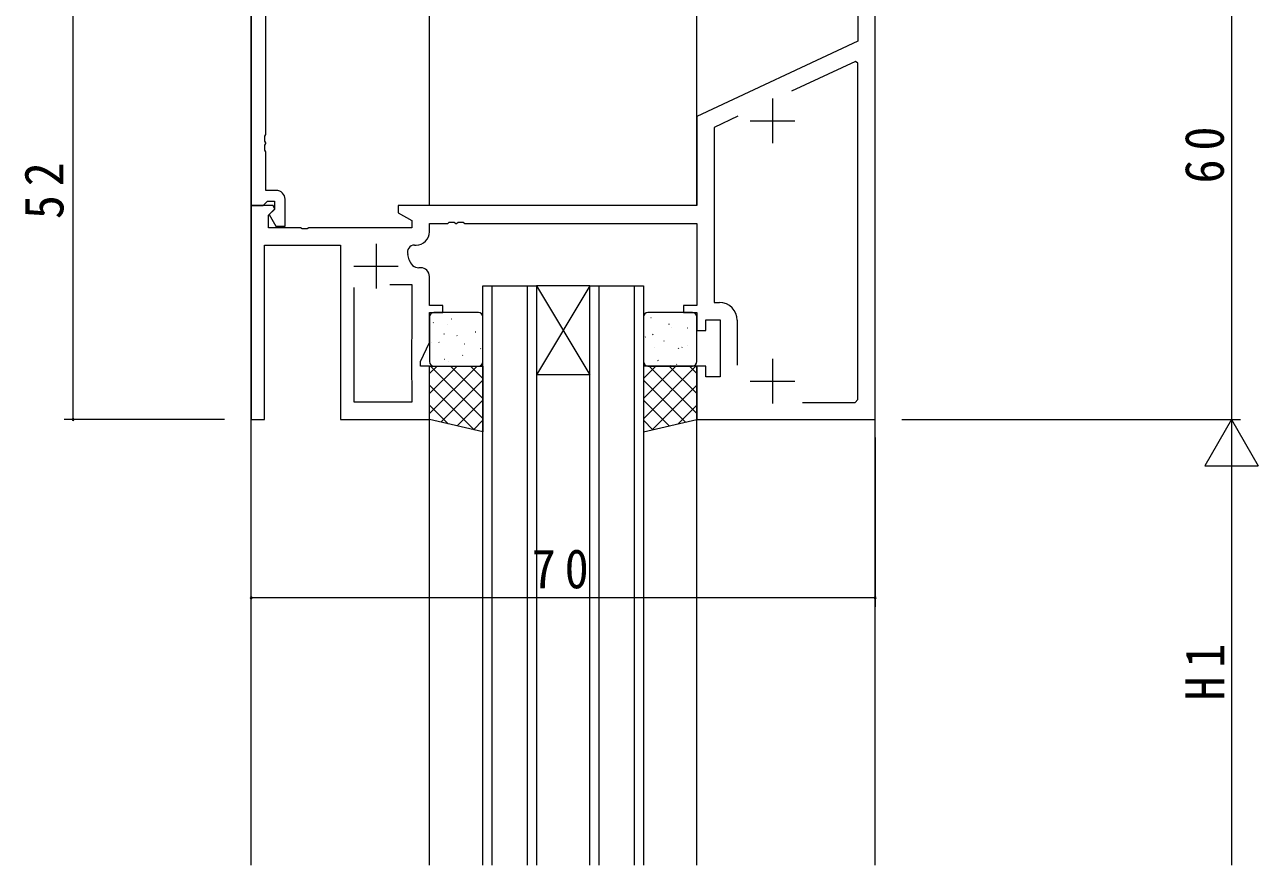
# Model space of a CAD drawing. Units: millimetres, scale not verified. Extents: x -567 to 567, y -403 to 403.
# Drawn here: x -368.1 to -229.7, y -215.6 to -121.4 of the extents above; entities that cross this region are included whole.
import ezdxf

# ---------------------------------------------------------------- set-up
doc = ezdxf.new("R2010")
doc.units = ezdxf.units.MM
doc.header["$LTSCALE"] = 2
for name, color, linetype, lineweight in [('0-3_YKK_11', 7, 'Continuous', 18), ('0-4_YKK_12', 2, 'Continuous', 18), ('0-5_YKK_13', 4, 'Continuous', 18), ('0-6_YKK_D', 6, 'Continuous', 18)]:
    doc.layers.add(name, color=color, linetype=linetype, lineweight=lineweight)
doc.styles.add('ＭＳ ゴシック', font='')
doc.styles.get('ＭＳ ゴシック').set_extended_font_data('MS Gothic')

msp = doc.modelspace()

# ---------------------------------------------------------------- linework, layer by layer
at = {"layer": '0-3_YKK_11'}
for p, q in [((-272.726, -165.642), (-272.726, -105.642)), ((-274.656, -110.642), (-274.656, -123.216)), ((-342.726, -113.642), (-342.726, -141.642)), ((-341.096, -133.684), (-341.096, -115.135)), ((-274.656, -123.216), (-292.726, -131.642)), ((-274.934, -125.475), (-282.103, -128.818)), ((-274.656, -125.652), (-274.934, -125.475)), ((-274.656, -163.412), (-274.656, -125.652)), ((-274.656, -163.412), (-274.656, -125.652)), ((-284.226, -129.642), (-284.226, -134.642)), ((-292.726, -131.642), (-292.726, -141.642)), ((-288.137, -131.631), (-290.796, -132.871)), ((-290.796, -132.871), (-290.796, -152.512)), ((-286.726, -132.142), (-281.726, -132.142)), ((-341.216, -133.867), (-341.096, -133.684)), ((-341.216, -134.417), (-341.216, -133.867)), ((-341.096, -134.6), (-341.216, -134.417)), ((-341.216, -134.867), (-341.096, -134.684)), ((-341.216, -135.417), (-341.216, -134.867)), ((-341.096, -135.6), (-341.216, -135.417)), ((-341.096, -134.684), (-341.096, -134.6)), ((-341.096, -139.942), (-341.096, -135.6)), ((-339.926, -139.942), (-341.096, -139.942)), ((-341.096, -141.342), (-340.896, -141.142)), ((-340.896, -141.142), (-340.126, -141.142)), ((-340.126, -141.142), (-340.126, -142.042)), ((-338.926, -143.942), (-338.926, -140.942)), ((-342.726, -141.642), (-341.396, -141.642)), ((-342.726, -141.642), (-342.726, -165.642)), ((-340.25, -141.642), (-342.726, -141.642)), ((-341.396, -141.642), (-341.096, -141.342)), ((-340.796, -142.736), (-340.09, -142.03)), ((-340.126, -142.042), (-340.726, -142.642)), ((-340.09, -142.03), (-340.25, -141.642)), ((-326.226, -141.642), (-326.226, -142.442)), ((-292.726, -141.642), (-326.226, -141.642)), ((-326.226, -142.442), (-324.726, -143.308)), ((-340.796, -144.142), (-340.796, -142.736)), ((-340.726, -142.642), (-339.975, -143.942)), ((-339.975, -143.942), (-338.926, -143.942)), ((-324.726, -143.308), (-324.726, -144.142)), ((-322.726, -143.642), (-320.684, -143.642)), ((-322.726, -144.572), (-322.726, -143.642)), ((-320.684, -143.642), (-320.501, -143.522)), ((-320.501, -143.522), (-319.951, -143.522)), ((-319.951, -143.522), (-319.768, -143.642)), ((-319.768, -143.642), (-319.684, -143.642)), ((-319.684, -143.642), (-319.501, -143.522)), ((-319.501, -143.522), (-318.951, -143.522)), ((-318.951, -143.522), (-318.768, -143.642)), ((-318.768, -143.642), (-292.726, -143.642)), ((-292.726, -143.642), (-292.726, -152.842)), ((-337.184, -144.142), (-340.796, -144.142)), ((-337.001, -144.262), (-337.184, -144.142)), ((-336.451, -144.262), (-337.001, -144.262)), ((-336.268, -144.142), (-336.451, -144.262)), ((-324.726, -144.142), (-336.268, -144.142)), ((-341.226, -146.072), (-332.726, -146.072)), ((-341.226, -165.642), (-341.226, -146.072)), ((-332.726, -146.072), (-332.726, -165.642)), ((-328.726, -145.942), (-328.726, -150.942)), ((-324.402, -146.072), (-324.226, -146.072)), ((-331.226, -148.442), (-326.226, -148.442)), ((-323.726, -148.612), (-323.915, -148.612)), ((-331.226, -150.842), (-331.226, -163.642)), ((-331.226, -150.842), (-331.226, -163.642)), ((-324.656, -150.542), (-327.176, -150.542)), ((-324.656, -156.569), (-324.656, -150.542)), ((-322.726, -152.842), (-322.726, -149.612)), ((-321.226, -152.842), (-322.726, -152.842)), ((-322.726, -153.642), (-321.226, -153.642)), ((-322.726, -156.997), (-322.726, -153.642)), ((-321.226, -153.642), (-321.226, -152.842)), ((-294.226, -152.842), (-294.226, -153.642)), ((-292.726, -152.842), (-294.226, -152.842)), ((-294.226, -153.642), (-292.726, -153.642)), ((-292.726, -153.642), (-292.726, -155.642)), ((-290.796, -152.512), (-290.196, -152.512)), ((-291.726, -154.442), (-290.126, -154.442)), ((-291.726, -155.642), (-291.726, -154.442)), ((-290.126, -154.442), (-290.126, -160.842)), ((-288.196, -154.512), (-288.196, -159.542)), ((-292.726, -155.642), (-291.726, -155.642)), ((-324.726, -156.72), (-324.656, -156.569)), ((-324.726, -161.142), (-324.726, -156.72)), ((-323.726, -159.142), (-322.726, -156.997)), ((-323.726, -159.642), (-323.726, -159.142)), ((-284.226, -158.842), (-284.226, -163.842)), ((-322.726, -159.642), (-323.726, -159.642)), ((-322.726, -165.642), (-322.726, -159.642)), ((-292.726, -159.642), (-292.726, -165.642)), ((-291.726, -159.642), (-292.726, -159.642)), ((-291.726, -160.842), (-291.726, -159.642)), ((-324.656, -161.292), (-324.726, -161.142)), ((-324.656, -163.642), (-324.656, -161.292)), ((-290.126, -160.842), (-291.726, -160.842)), ((-286.726, -161.342), (-281.726, -161.342)), ((-331.226, -163.642), (-324.656, -163.642)), ((-280.863, -163.712), (-274.956, -163.712)), ((-274.956, -163.712), (-274.656, -163.412)), ((-342.726, -165.642), (-341.226, -165.642)), ((-332.726, -165.642), (-322.726, -165.642)), ((-292.726, -165.642), (-272.726, -165.642))]:
    msp.add_line(p, q, dxfattribs=at)
for centre, radius, start, end in [((-339.926, -140.942), 1, 0.00001, 89.99999), ((-324.226, -144.572), 1.5, 270.00001, 359.99999), ((-324.402, -146.872), 0.8, 89.99998, 199.95637), ((-328.726, -148.442), 3.8, 10.94087, 19.95636), ((-323.915, -147.512), 1.1, 190.94087, 269.99999), ((-323.726, -149.612), 1, 0.00001, 89.99999), ((-290.196, -154.512), 2, 0.00001, 89.99999)]:
    msp.add_arc(centre, radius, start, end, dxfattribs=at)
at = {"layer": '0-4_YKK_12'}
for p, q in [((-342.726, -215.642), (-342.726, -55.642)), ((-342.726, -215.642), (-342.726, -55.642)), ((-272.726, -215.642), (-272.726, -55.642)), ((-322.726, -141.642), (-322.726, -113.528)), ((-292.728, -141.642), (-292.728, -118.442)), ((-316.726, -150.642), (-310.726, -150.642)), ((-316.726, -215.642), (-316.726, -150.642)), ((-315.726, -150.642), (-315.726, -215.642)), ((-311.726, -215.642), (-311.726, -150.642)), ((-310.726, -150.642), (-304.726, -160.642)), ((-304.726, -150.642), (-310.726, -160.642)), ((-304.726, -150.642), (-310.726, -150.642)), ((-310.726, -150.642), (-310.726, -215.642)), ((-304.726, -150.642), (-298.726, -150.642)), ((-304.726, -215.642), (-304.726, -150.642)), ((-303.726, -150.642), (-303.726, -215.642)), ((-299.726, -215.642), (-299.726, -150.642)), ((-298.726, -150.642), (-298.726, -215.642)), ((-304.726, -160.642), (-310.726, -160.642)), ((-322.724, -215.642), (-322.724, -165.642)), ((-292.726, -215.642), (-292.726, -165.642))]:
    msp.add_line(p, q, dxfattribs=at)
at = {"layer": '0-5_YKK_13'}
for p, q in [((-317.228, -153.643), (-322.226, -153.643)), ((-293.226, -153.642), (-298.226, -153.642)), ((-322.726, -154.143), (-322.726, -159.143)), ((-322.328, -154.771), (-322.284, -154.795)), ((-320.722, -154.987), (-320.715, -154.995)), ((-320.251, -154.339), (-320.207, -154.363)), ((-316.728, -159.143), (-316.728, -154.143)), ((-298.726, -154.142), (-298.726, -159.142)), ((-297.882, -154.206), (-297.838, -154.182)), ((-295.857, -154.94), (-295.813, -154.916)), ((-292.726, -159.142), (-292.726, -154.142)), ((-321.128, -155.977), (-321.081, -156.065)), ((-319.66, -156.229), (-319.616, -156.253)), ((-317.583, -155.796), (-317.539, -155.82)), ((-298.525, -156.397), (-298.481, -156.373)), ((-297.69, -156.15), (-297.643, -156.062)), ((-295.543, -155.36), (-295.537, -155.352)), ((-293.781, -155.372), (-293.737, -155.348)), ((-322.541, -156.97), (-322.534, -156.978)), ((-321.685, -156.963), (-321.641, -156.987)), ((-318.78, -157.155), (-318.773, -157.163)), ((-316.992, -157.686), (-316.948, -157.71)), ((-297.518, -157.564), (-297.512, -157.557)), ((-296.448, -156.83), (-296.404, -156.806)), ((-294.8, -157.675), (-294.754, -157.586)), ((-294.424, -157.564), (-294.38, -157.54)), ((-293.757, -157.38), (-293.751, -157.372)), ((-321.093, -158.853), (-321.049, -158.877)), ((-320.566, -159.175), (-320.559, -159.182)), ((-319.017, -158.42), (-318.973, -158.444)), ((-297.091, -159.021), (-297.048, -158.997)), ((-322.726, -159.643), (-316.728, -159.643)), ((-322.726, -165.643), (-322.726, -159.643)), ((-322.726, -164.977), (-317.392, -159.643)), ((-322.726, -162.732), (-319.637, -159.643)), ((-322.726, -160.487), (-321.882, -159.643)), ((-316.728, -165.543), (-322.628, -159.643)), ((-322.226, -159.643), (-317.228, -159.643)), ((-316.728, -163.298), (-320.383, -159.643)), ((-316.728, -161.053), (-318.138, -159.643)), ((-316.728, -159.643), (-316.728, -167.034)), ((-298.726, -159.642), (-298.726, -167.033)), ((-292.726, -159.642), (-298.726, -159.642)), ((-298.726, -165.544), (-292.824, -159.642)), ((-298.726, -163.299), (-295.069, -159.642)), ((-298.726, -161.054), (-297.314, -159.642)), ((-298.226, -159.642), (-293.226, -159.642)), ((-292.726, -164.976), (-298.06, -159.642)), ((-292.726, -162.731), (-295.815, -159.642)), ((-295.699, -159.547), (-295.692, -159.54)), ((-295.015, -159.454), (-294.971, -159.43)), ((-292.726, -160.486), (-293.57, -159.642)), ((-292.726, -165.642), (-292.726, -159.642)), ((-317.71, -166.806), (-322.726, -161.79)), ((-321.444, -165.94), (-316.728, -161.224)), ((-294.008, -165.939), (-298.726, -161.221)), ((-297.742, -166.805), (-292.726, -161.789)), ((-320.633, -166.128), (-322.726, -164.035)), ((-319.621, -166.363), (-316.728, -163.469)), ((-295.831, -166.362), (-298.726, -163.466)), ((-294.819, -166.127), (-292.726, -164.034)), ((-316.728, -167.034), (-322.726, -165.643)), ((-317.799, -166.785), (-316.728, -165.714)), ((-298.726, -167.033), (-292.726, -165.642)), ((-297.653, -166.784), (-298.726, -165.711))]:
    msp.add_line(p, q, dxfattribs=at)
for centre, start, end in [((-322.226, -154.143), 90, 180), ((-317.228, -154.143), 360, 90), ((-298.226, -154.142), 90, 180), ((-293.226, -154.142), 0, 90), ((-322.226, -159.143), 180, 270), ((-317.228, -159.143), 270, 0), ((-298.226, -159.142), 180, 270), ((-293.226, -159.142), 270, 0)]:
    msp.add_arc(centre, 0.5, start, end, dxfattribs=at)
at = {"layer": '0-6_YKK_D'}
for p, q in [((-232.726, -105.642), (-232.726, -165.642)), ((-362.726, -165.641), (-362.726, -113.642)), ((-345.726, -165.641), (-363.726, -165.641)), ((-269.726, -165.642), (-231.726, -165.642)), ((-269.726, -165.642), (-231.726, -165.642)), ((-232.726, -165.642), (-235.726, -170.838)), ((-232.726, -165.642), (-232.726, -176.034)), ((-232.726, -165.642), (-229.726, -170.838)), ((-272.726, -167.642), (-272.726, -186.642)), ((-235.726, -170.838), (-229.726, -170.838)), ((-232.726, -171.642), (-232.726, -215.642)), ((-272.726, -185.642), (-342.726, -185.642))]:
    msp.add_line(p, q, dxfattribs=at)
for centre, start, end in [((-362.726, -165.641), 90, 270), ((-362.726, -165.641), 270, 90), ((-342.726, -185.642), 0, 180), ((-342.726, -185.642), 180, 0), ((-272.726, -185.642), 0, 180), ((-272.726, -185.642), 180, 0)]:
    msp.add_arc(centre, 0.106, start, end, dxfattribs=at)

# ---------------------------------------------------------------- texts
at = {"layer": '0-6_YKK_D', "color": 7, "char_height": 4.399, "attachment_point": 7, "rotation": 90, "style": 'ＭＳ ゴシック'}
for s, insert in [('\\T1.37;\\W0.9;60', (-233.526, -139.162)), ('\\T1.37;\\W0.9;52', (-363.726, -143.162)), ('\\T1.37;\\W0.9;H1', (-233.526, -197.162))]:
    msp.add_mtext(s, dxfattribs=dict(at, insert=insert))
at = {"layer": '0-6_YKK_D', "color": 7, "insert": (-311.246, -184.642), "char_height": 4.399, "attachment_point": 7, "style": 'ＭＳ ゴシック'}
msp.add_mtext('\\T1.37;\\W0.9;70', dxfattribs=at)

doc.saveas('drawing.dxf')
